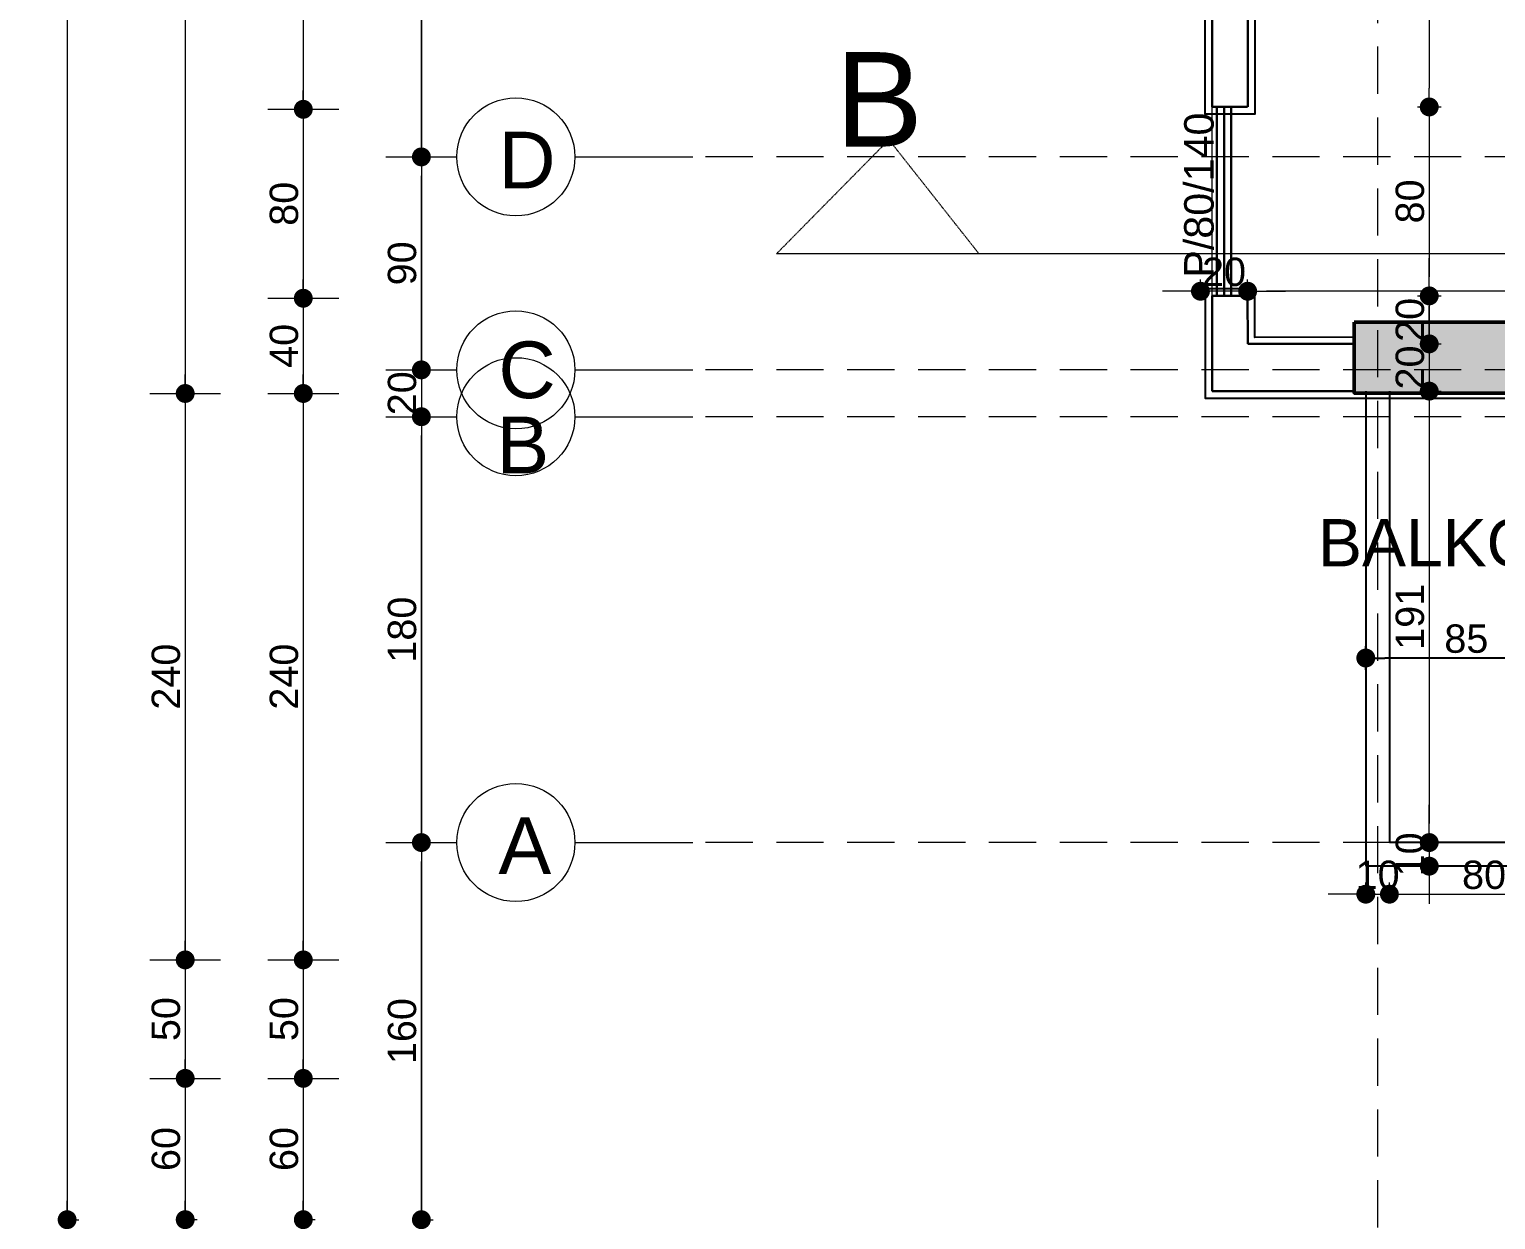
# Model space of a CAD drawing. Header units: millimetres. Extents: x 38129 to 72024, y -56282 to 16512.
# Drawn here: x 53467 to 54088, y -45110 to -44606 of the extents above; entities that cross this region are included whole.
import ezdxf

# ---------------------------------------------------------------- set-up
doc = ezdxf.new("R2010")
doc.units = ezdxf.units.MM
doc.linetypes.add('HIDDEN', pattern=[0.375, 0.25, -0.125])
for name, color, linetype, lineweight in [('AKS', 55, 'HIDDEN', 0), ('COLUMN4', 3, 'Continuous', 50), ('DIŞÖLÇÜ', 37, 'Continuous', 0), ('DUVAR', 255, 'Continuous', 30), ('mahal', 7, 'Continuous', 5), ('pencere', 195, 'Continuous', 30), ('pencere+KAPI', 1, 'Continuous', 0), ('TARAMA', 252, 'Continuous', 0), ('ölçü İÇ', 31, 'Continuous', 0)]:
    doc.layers.add(name, color=color, linetype=linetype, lineweight=lineweight)
for name, color, linetype in [('balkon', 171, 'Continuous'), ('sıva', 41, 'Continuous'), ('tefriş', 42, 'Continuous')]:
    doc.layers.add(name, color=color, linetype=linetype)
doc.styles.add('icdisolcu_yazi', font='arial.ttf')
doc.styles.get("Standard").update_dxf_attribs({"font": 'arial.ttf'})
doc.styles.add('style1', font='arial.ttf')
doc.dimstyles.new('İç Ölçü', dxfattribs={"dimtxt": 12, "dimasz": 8, "dimexe": 5, "dimexo": 0, "dimgap": 2, "dimtad": 1, "dimdec": 0, "dimzin": 12, "dimdsep": 46, "dimtxsty": 'icdisolcu_yazi', "dimblk": 'DOT', "dimcen": 8, "dimdle": 5, "dimclrd": 256, "dimclre": 256, "dimclrt": 7, "dimadec": 0, "dimazin": 3, "dimtfac": 1, "dimtdec": 0, "dimtix": 1, "dimtmove": 2, "dimatfit": 3, "dimldrblk": 'DOT', "dimfxl": 0, "dimtolj": 1, "dimtzin": 0, "dimlwd": -1, "dimlwe": -1, "dimarcsym": 0})

# ---------------------------------------------------------------- blocks, each defined once
blk = doc.blocks.new('_Dot')
at = {"color": 0, "lineweight": -2}
blk.add_line((-0.5, 0), (-1, 0), dxfattribs=at)
at = {"color": 0, "lineweight": 30, "const_width": 0.5}
blk.add_lwpolyline([(-0.25, 0, 1), (0.25, 0, 1)], format="xyb", close=True, dxfattribs=at)
blk = doc.blocks.new('*D1771')
at = {"layer": 'Defpoints', "color": 0, "lineweight": 120, "transparency": 16777216}
for p in [(53982.6, -44444.29), (53982.59, -44639.28), (54059.47, -44639.28)]:
    blk.add_point(p, dxfattribs=at)
at = {"layer": 'ölçü İÇ', "transparency": 16777216}
for p, q in [((54054.47, -44444.29), (54064.47, -44444.29)), ((54054.47, -44639.28), (54064.47, -44639.28))]:
    blk.add_line(p, q, dxfattribs=at)
at = {"layer": 'ölçü İÇ', "linetype": 'Continuous', "transparency": 16777216}
blk.add_line((54059.47, -44452.29), (54059.47, -44631.28), dxfattribs=at)
at = {"layer": 'ölçü İÇ', "transparency": 16777216, "xscale": 8, "yscale": 8, "zscale": 8}
for p, rotation in [((54059.47, -44444.29), 90), ((54059.47, -44639.28), 270)]:
    blk.add_blockref('_Dot', p, dxfattribs=dict(at, rotation=rotation))
at = {"layer": 'ölçü İÇ', "color": 7, "transparency": 16777216, "insert": (54051.34, -44541.78), "char_height": 12, "attachment_point": 5, "rotation": 90, "style": 'icdisolcu_yazi'}
blk.add_mtext('\\A1;195', dxfattribs=at)
blk = doc.blocks.new('*D1772')
at = {"layer": 'Defpoints', "color": 0, "lineweight": 120, "transparency": 16777216}
for p in [(53982.59, -44639.28), (53982.59, -44719.28), (54059.47, -44719.28)]:
    blk.add_point(p, dxfattribs=at)
at = {"layer": 'ölçü İÇ', "transparency": 16777216}
for p, q in [((54054.47, -44639.28), (54064.47, -44639.28)), ((54054.47, -44719.28), (54064.47, -44719.28))]:
    blk.add_line(p, q, dxfattribs=at)
at = {"layer": 'ölçü İÇ', "linetype": 'Continuous', "transparency": 16777216}
blk.add_line((54059.47, -44647.28), (54059.47, -44711.28), dxfattribs=at)
at = {"layer": 'ölçü İÇ', "transparency": 16777216, "xscale": 8, "yscale": 8, "zscale": 8}
for p, rotation in [((54059.47, -44639.28), 90), ((54059.47, -44719.28), 270)]:
    blk.add_blockref('_Dot', p, dxfattribs=dict(at, rotation=rotation))
at = {"layer": 'ölçü İÇ', "color": 7, "transparency": 16777216, "insert": (54051.34, -44679.28), "char_height": 12, "attachment_point": 5, "rotation": 90, "style": 'icdisolcu_yazi'}
blk.add_mtext('\\A1;80', dxfattribs=at)
blk = doc.blocks.new('*D1773')
at = {"layer": 'Defpoints', "color": 0, "lineweight": 120, "transparency": 16777216}
for p in [(53982.59, -44719.28), (54059.47, -44739.6), (54059.47, -44739.6)]:
    blk.add_point(p, dxfattribs=at)
at = {"layer": 'ölçü İÇ', "linetype": 'Continuous', "transparency": 16777216}
for p, q in [((54059.47, -44711.28), (54059.47, -44703.28)), ((54059.47, -44719.28), (54059.47, -44739.6)), ((54059.47, -44747.6), (54059.47, -44755.6))]:
    blk.add_line(p, q, dxfattribs=at)
at = {"layer": 'ölçü İÇ', "transparency": 16777216}
for p, q in [((54054.47, -44719.28), (54064.47, -44719.28)), ((54059.47, -44739.6), (54064.47, -44739.6))]:
    blk.add_line(p, q, dxfattribs=at)
at = {"layer": 'ölçü İÇ', "transparency": 16777216, "xscale": 8, "yscale": 8, "zscale": 8}
for p, rotation in [((54059.47, -44719.28), 270), ((54059.47, -44739.6), 90)]:
    blk.add_blockref('_Dot', p, dxfattribs=dict(at, rotation=rotation))
at = {"layer": 'ölçü İÇ', "color": 7, "transparency": 16777216, "insert": (54051.34, -44729.44), "char_height": 12, "attachment_point": 5, "rotation": 90, "style": 'icdisolcu_yazi'}
blk.add_mtext('\\A1;20', dxfattribs=at)
blk = doc.blocks.new('*D1774')
at = {"layer": 'Defpoints', "color": 0, "lineweight": 120, "transparency": 16777216}
for p in [(54059.47, -44739.6), (54059.47, -44759.6), (54059.47, -44759.6)]:
    blk.add_point(p, dxfattribs=at)
at = {"layer": 'ölçü İÇ', "linetype": 'Continuous', "transparency": 16777216}
for p, q in [((54059.47, -44731.6), (54059.47, -44723.6)), ((54059.47, -44739.6), (54059.47, -44759.6)), ((54059.47, -44767.6), (54059.47, -44775.6))]:
    blk.add_line(p, q, dxfattribs=at)
at = {"layer": 'ölçü İÇ', "transparency": 16777216}
for p, q in [((54059.47, -44739.6), (54064.47, -44739.6)), ((54059.47, -44759.6), (54064.47, -44759.6))]:
    blk.add_line(p, q, dxfattribs=at)
at = {"layer": 'ölçü İÇ', "transparency": 16777216, "xscale": 8, "yscale": 8, "zscale": 8}
for p, rotation in [((54059.47, -44739.6), 270), ((54059.47, -44759.6), 90)]:
    blk.add_blockref('_Dot', p, dxfattribs=dict(at, rotation=rotation))
at = {"layer": 'ölçü İÇ', "color": 7, "transparency": 16777216, "insert": (54051.34, -44749.6), "char_height": 12, "attachment_point": 5, "rotation": 90, "style": 'icdisolcu_yazi'}
blk.add_mtext('\\A1;20', dxfattribs=at)
blk = doc.blocks.new('*D1775')
at = {"layer": 'Defpoints', "color": 0, "lineweight": 120, "transparency": 16777216}
for p in [(54059.47, -44759.6), (54059.47, -44950.75), (54059.47, -44950.75)]:
    blk.add_point(p, dxfattribs=at)
at = {"layer": 'ölçü İÇ', "transparency": 16777216}
for p, q in [((54059.47, -44759.6), (54064.47, -44759.6)), ((54059.47, -44950.75), (54064.47, -44950.75))]:
    blk.add_line(p, q, dxfattribs=at)
at = {"layer": 'ölçü İÇ', "linetype": 'Continuous', "transparency": 16777216}
blk.add_line((54059.47, -44767.6), (54059.47, -44942.75), dxfattribs=at)
at = {"layer": 'ölçü İÇ', "transparency": 16777216, "xscale": 8, "yscale": 8, "zscale": 8}
for p, rotation in [((54059.47, -44759.6), 90), ((54059.47, -44950.75), 270)]:
    blk.add_blockref('_Dot', p, dxfattribs=dict(at, rotation=rotation))
at = {"layer": 'ölçü İÇ', "color": 7, "transparency": 16777216, "insert": (54051.34, -44855.17), "char_height": 12, "attachment_point": 5, "rotation": 90, "style": 'icdisolcu_yazi'}
blk.add_mtext('\\A1;191', dxfattribs=at)
blk = doc.blocks.new('*D1776')
at = {"layer": 'Defpoints', "color": 0, "lineweight": 120, "transparency": 16777216}
for p in [(54059.47, -44950.75), (54059.47, -44960.75), (54059.47, -44960.75)]:
    blk.add_point(p, dxfattribs=at)
at = {"layer": 'ölçü İÇ', "linetype": 'Continuous', "transparency": 16777216}
for p, q in [((54059.47, -44942.75), (54059.47, -44934.75)), ((54059.47, -44950.75), (54059.47, -44960.75)), ((54059.47, -44968.75), (54059.47, -44976.75))]:
    blk.add_line(p, q, dxfattribs=at)
at = {"layer": 'ölçü İÇ', "transparency": 16777216}
for p, q in [((54059.47, -44950.75), (54064.47, -44950.75)), ((54059.47, -44960.75), (54064.47, -44960.75))]:
    blk.add_line(p, q, dxfattribs=at)
at = {"layer": 'ölçü İÇ', "transparency": 16777216, "xscale": 8, "yscale": 8, "zscale": 8}
for p, rotation in [((54059.47, -44950.75), 270), ((54059.47, -44960.75), 90)]:
    blk.add_blockref('_Dot', p, dxfattribs=dict(at, rotation=rotation))
at = {"layer": 'ölçü İÇ', "color": 7, "transparency": 16777216, "insert": (54051.34, -44955.75), "char_height": 12, "attachment_point": 5, "rotation": 90, "style": 'icdisolcu_yazi'}
blk.add_mtext('\\A1;10', dxfattribs=at)
blk = doc.blocks.new('*D1810')
at = {"layer": 'Defpoints', "color": 0, "lineweight": 120, "transparency": 16777216}
for p in [(54032.61, -44972.61), (54042.61, -44972.61), (54042.61, -44972.61)]:
    blk.add_point(p, dxfattribs=at)
at = {"layer": 'ölçü İÇ', "transparency": 16777216}
for p, q in [((54032.61, -44972.61), (54032.61, -44967.61)), ((54042.61, -44972.61), (54042.61, -44967.61))]:
    blk.add_line(p, q, dxfattribs=at)
at = {"layer": 'ölçü İÇ', "linetype": 'Continuous', "transparency": 16777216}
for p, q in [((54024.61, -44972.61), (54016.61, -44972.61)), ((54032.61, -44972.61), (54042.61, -44972.61)), ((54050.61, -44972.61), (54058.61, -44972.61))]:
    blk.add_line(p, q, dxfattribs=at)
at = {"layer": 'ölçü İÇ', "transparency": 16777216, "xscale": 8, "yscale": 8, "zscale": 8}
blk.add_blockref('_Dot', (54032.61, -44972.61), dxfattribs=at)
at = {"layer": 'ölçü İÇ', "transparency": 16777216, "xscale": 8, "yscale": 8, "zscale": 8, "rotation": 180}
blk.add_blockref('_Dot', (54042.61, -44972.61), dxfattribs=at)
at = {"layer": 'ölçü İÇ', "color": 7, "transparency": 16777216, "insert": (54037.61, -44964.48), "char_height": 12, "attachment_point": 5, "style": 'icdisolcu_yazi'}
blk.add_mtext('\\A1;10', dxfattribs=at)
blk = doc.blocks.new('*D1811')
at = {"layer": 'Defpoints', "color": 0, "lineweight": 120, "transparency": 16777216}
for p in [(54042.61, -44972.61), (54122.75, -44972.61), (54122.75, -44972.61)]:
    blk.add_point(p, dxfattribs=at)
at = {"layer": 'ölçü İÇ', "transparency": 16777216}
for p, q in [((54042.61, -44972.61), (54042.61, -44967.61)), ((54122.75, -44972.61), (54122.75, -44967.61))]:
    blk.add_line(p, q, dxfattribs=at)
at = {"layer": 'ölçü İÇ', "linetype": 'Continuous', "transparency": 16777216}
blk.add_line((54050.61, -44972.61), (54114.75, -44972.61), dxfattribs=at)
at = {"layer": 'ölçü İÇ', "transparency": 16777216, "xscale": 8, "yscale": 8, "zscale": 8, "rotation": 180}
blk.add_blockref('_Dot', (54042.61, -44972.61), dxfattribs=at)
at = {"layer": 'ölçü İÇ', "transparency": 16777216, "xscale": 8, "yscale": 8, "zscale": 8}
blk.add_blockref('_Dot', (54122.75, -44972.61), dxfattribs=at)
at = {"layer": 'ölçü İÇ', "color": 7, "transparency": 16777216, "insert": (54082.68, -44964.48), "char_height": 12, "attachment_point": 5, "style": 'icdisolcu_yazi'}
blk.add_mtext('\\A1;80', dxfattribs=at)
blk = doc.blocks.new('*D1821')
at = {"layer": 'Defpoints', "color": 0, "lineweight": 120, "transparency": 16777216}
for p in [(53982.59, -44717.31), (53982.59, -44719.28), (54312.6, -44729.29)]:
    blk.add_point(p, dxfattribs=at)
at = {"layer": 'ölçü İÇ', "transparency": 16777216}
for p, q in [((53982.59, -44719.28), (53982.59, -44712.31)), ((54312.6, -44722.31), (54312.6, -44712.31))]:
    blk.add_line(p, q, dxfattribs=at)
at = {"layer": 'ölçü İÇ', "linetype": 'Continuous', "transparency": 16777216}
blk.add_line((54304.6, -44717.31), (53990.59, -44717.31), dxfattribs=at)
at = {"layer": 'ölçü İÇ', "transparency": 16777216, "xscale": 8, "yscale": 8, "zscale": 8, "rotation": 180}
blk.add_blockref('_Dot', (53982.59, -44717.31), dxfattribs=at)
at = {"layer": 'ölçü İÇ', "transparency": 16777216, "xscale": 8, "yscale": 8, "zscale": 8}
blk.add_blockref('_Dot', (54312.6, -44717.31), dxfattribs=at)
at = {"layer": 'ölçü İÇ', "color": 7, "transparency": 16777216, "insert": (54147.59, -44709.18), "char_height": 12, "attachment_point": 5, "style": 'icdisolcu_yazi'}
blk.add_mtext('\\A1;330', dxfattribs=at)
blk = doc.blocks.new('*D1822')
at = {"layer": 'Defpoints', "color": 0, "lineweight": 120, "transparency": 16777216}
for p in [(53962.6, -44717.31), (53962.6, -44719.28), (53982.59, -44719.28)]:
    blk.add_point(p, dxfattribs=at)
at = {"layer": 'ölçü İÇ', "transparency": 16777216}
for p, q in [((53962.6, -44719.28), (53962.6, -44712.31)), ((53982.59, -44719.28), (53982.59, -44712.31))]:
    blk.add_line(p, q, dxfattribs=at)
at = {"layer": 'ölçü İÇ', "linetype": 'Continuous', "transparency": 16777216}
for p, q in [((53954.6, -44717.31), (53946.6, -44717.31)), ((53982.59, -44717.31), (53962.6, -44717.31)), ((53990.59, -44717.31), (53998.59, -44717.31))]:
    blk.add_line(p, q, dxfattribs=at)
at = {"layer": 'ölçü İÇ', "transparency": 16777216, "xscale": 8, "yscale": 8, "zscale": 8}
blk.add_blockref('_Dot', (53962.6, -44717.31), dxfattribs=at)
at = {"layer": 'ölçü İÇ', "transparency": 16777216, "xscale": 8, "yscale": 8, "zscale": 8, "rotation": 180}
blk.add_blockref('_Dot', (53982.59, -44717.31), dxfattribs=at)
at = {"layer": 'ölçü İÇ', "color": 7, "transparency": 16777216, "insert": (53972.59, -44709.18), "char_height": 12, "attachment_point": 5, "style": 'icdisolcu_yazi'}
blk.add_mtext('\\A1;20', dxfattribs=at)
blk = doc.blocks.new('*D1876')
at = {"layer": 'Defpoints', "color": 0, "lineweight": 120, "transparency": 16777216}
for p in [(53632.73, -44950.75), (53632.73, -44950.75), (53632.73, -45110.44)]:
    blk.add_point(p, dxfattribs=at)
at = {"layer": 'DIŞÖLÇÜ', "transparency": 16777216}
for p, q in [((53632.73, -44950.75), (53637.73, -44950.75)), ((53632.73, -45110.44), (53637.73, -45110.44))]:
    blk.add_line(p, q, dxfattribs=at)
at = {"layer": 'DIŞÖLÇÜ', "linetype": 'Continuous', "transparency": 16777216}
blk.add_line((53632.73, -45102.44), (53632.73, -44958.75), dxfattribs=at)
at = {"layer": 'DIŞÖLÇÜ', "transparency": 16777216, "xscale": 8, "yscale": 8, "zscale": 8}
for p, rotation in [((53632.73, -44950.75), 90), ((53632.73, -45110.44), 270)]:
    blk.add_blockref('_Dot', p, dxfattribs=dict(at, rotation=rotation))
at = {"layer": 'DIŞÖLÇÜ', "color": 7, "transparency": 16777216, "insert": (53624.6, -45030.59), "char_height": 12, "attachment_point": 5, "rotation": 90, "style": 'icdisolcu_yazi'}
blk.add_mtext('\\A1;160', dxfattribs=at)
blk = doc.blocks.new('*D1877')
at = {"layer": 'Defpoints', "color": 0, "lineweight": 120, "transparency": 16777216}
for p in [(53632.73, -44770.44), (53632.73, -44770.44), (53632.73, -44950.75)]:
    blk.add_point(p, dxfattribs=at)
at = {"layer": 'DIŞÖLÇÜ', "transparency": 16777216}
for p, q in [((53632.73, -44770.44), (53637.73, -44770.44)), ((53632.73, -44950.75), (53637.73, -44950.75))]:
    blk.add_line(p, q, dxfattribs=at)
at = {"layer": 'DIŞÖLÇÜ', "linetype": 'Continuous', "transparency": 16777216}
blk.add_line((53632.73, -44942.75), (53632.73, -44778.44), dxfattribs=at)
at = {"layer": 'DIŞÖLÇÜ', "transparency": 16777216, "xscale": 8, "yscale": 8, "zscale": 8}
for p, rotation in [((53632.73, -44770.44), 90), ((53632.73, -44950.75), 270)]:
    blk.add_blockref('_Dot', p, dxfattribs=dict(at, rotation=rotation))
at = {"layer": 'DIŞÖLÇÜ', "color": 7, "transparency": 16777216, "insert": (53624.6, -44860.6), "char_height": 12, "attachment_point": 5, "rotation": 90, "style": 'icdisolcu_yazi'}
blk.add_mtext('\\A1;180', dxfattribs=at)
blk = doc.blocks.new('*D1878')
at = {"layer": 'Defpoints', "color": 0, "lineweight": 120, "transparency": 16777216}
for p in [(53632.73, -44660.43), (53632.73, -44660.43), (53632.73, -44750.6)]:
    blk.add_point(p, dxfattribs=at)
at = {"layer": 'DIŞÖLÇÜ', "transparency": 16777216}
for p, q in [((53632.73, -44660.43), (53637.73, -44660.43)), ((53632.73, -44750.6), (53637.73, -44750.6))]:
    blk.add_line(p, q, dxfattribs=at)
at = {"layer": 'DIŞÖLÇÜ', "linetype": 'Continuous', "transparency": 16777216}
blk.add_line((53632.73, -44742.6), (53632.73, -44668.43), dxfattribs=at)
at = {"layer": 'DIŞÖLÇÜ', "transparency": 16777216, "xscale": 8, "yscale": 8, "zscale": 8}
for p, rotation in [((53632.73, -44660.43), 90), ((53632.73, -44750.6), 270)]:
    blk.add_blockref('_Dot', p, dxfattribs=dict(at, rotation=rotation))
at = {"layer": 'DIŞÖLÇÜ', "color": 7, "transparency": 16777216, "insert": (53624.6, -44705.51), "char_height": 12, "attachment_point": 5, "rotation": 90, "style": 'icdisolcu_yazi'}
blk.add_mtext('\\A1;90', dxfattribs=at)
blk = doc.blocks.new('*D1879')
at = {"layer": 'Defpoints', "color": 0, "lineweight": 120, "transparency": 16777216}
for p in [(53632.73, -44335.6), (53632.73, -44335.6), (53632.73, -44660.43)]:
    blk.add_point(p, dxfattribs=at)
at = {"layer": 'DIŞÖLÇÜ', "transparency": 16777216}
for p, q in [((53632.73, -44335.6), (53637.73, -44335.6)), ((53632.73, -44660.43), (53637.73, -44660.43))]:
    blk.add_line(p, q, dxfattribs=at)
at = {"layer": 'DIŞÖLÇÜ', "linetype": 'Continuous', "transparency": 16777216}
blk.add_line((53632.73, -44652.43), (53632.73, -44343.6), dxfattribs=at)
at = {"layer": 'DIŞÖLÇÜ', "transparency": 16777216, "xscale": 8, "yscale": 8, "zscale": 8}
for p, rotation in [((53632.73, -44335.6), 90), ((53632.73, -44660.43), 270)]:
    blk.add_blockref('_Dot', p, dxfattribs=dict(at, rotation=rotation))
at = {"layer": 'DIŞÖLÇÜ', "color": 7, "transparency": 16777216, "insert": (53624.6, -44498.01), "char_height": 12, "attachment_point": 5, "rotation": 90, "style": 'icdisolcu_yazi'}
blk.add_mtext('\\A1;325', dxfattribs=at)
blk = doc.blocks.new('*D1889')
at = {"layer": 'Defpoints', "color": 0, "lineweight": 120, "transparency": 16777216}
for p in [(53632.73, -44750.6), (53632.73, -44770.44), (53632.73, -44770.44)]:
    blk.add_point(p, dxfattribs=at)
at = {"layer": 'DIŞÖLÇÜ', "linetype": 'Continuous', "transparency": 16777216}
for p, q in [((53632.73, -44742.6), (53632.73, -44734.6)), ((53632.73, -44750.6), (53632.73, -44770.44)), ((53632.73, -44778.44), (53632.73, -44786.44))]:
    blk.add_line(p, q, dxfattribs=at)
at = {"layer": 'DIŞÖLÇÜ', "transparency": 16777216}
for p, q in [((53632.73, -44750.6), (53637.73, -44750.6)), ((53632.73, -44770.44), (53637.73, -44770.44))]:
    blk.add_line(p, q, dxfattribs=at)
at = {"layer": 'DIŞÖLÇÜ', "transparency": 16777216, "xscale": 8, "yscale": 8, "zscale": 8}
for p, rotation in [((53632.73, -44750.6), 270), ((53632.73, -44770.44), 90)]:
    blk.add_blockref('_Dot', p, dxfattribs=dict(at, rotation=rotation))
at = {"layer": 'DIŞÖLÇÜ', "color": 7, "transparency": 16777216, "insert": (53624.6, -44760.52), "char_height": 12, "attachment_point": 5, "rotation": 90, "style": 'icdisolcu_yazi'}
blk.add_mtext('\\A1;20', dxfattribs=at)
blk = doc.blocks.new('*D1989')
at = {"layer": 'Defpoints', "color": 0, "lineweight": 120, "transparency": 16777216}
for p in [(53582.73, -44445.29), (53582.73, -44640.28), (53582.73, -44640.28)]:
    blk.add_point(p, dxfattribs=at)
at = {"layer": 'DIŞÖLÇÜ', "transparency": 16777216}
for p, q in [((53582.73, -44445.29), (53587.73, -44445.29)), ((53582.73, -44640.28), (53587.73, -44640.28))]:
    blk.add_line(p, q, dxfattribs=at)
at = {"layer": 'DIŞÖLÇÜ', "linetype": 'Continuous', "transparency": 16777216}
blk.add_line((53582.73, -44453.29), (53582.73, -44632.28), dxfattribs=at)
at = {"layer": 'DIŞÖLÇÜ', "transparency": 16777216, "xscale": 8, "yscale": 8, "zscale": 8}
for p, rotation in [((53582.73, -44445.29), 90), ((53582.73, -44640.28), 270)]:
    blk.add_blockref('_Dot', p, dxfattribs=dict(at, rotation=rotation))
at = {"layer": 'DIŞÖLÇÜ', "color": 7, "transparency": 16777216, "insert": (53574.6, -44542.78), "char_height": 12, "attachment_point": 5, "rotation": 90, "style": 'icdisolcu_yazi'}
blk.add_mtext('\\A1;195', dxfattribs=at)
blk = doc.blocks.new('*D1990')
at = {"layer": 'Defpoints', "color": 0, "lineweight": 120, "transparency": 16777216}
for p in [(53582.73, -44640.28), (53582.73, -44720.28), (53582.73, -44720.28)]:
    blk.add_point(p, dxfattribs=at)
at = {"layer": 'DIŞÖLÇÜ', "transparency": 16777216}
for p, q in [((53582.73, -44640.28), (53587.73, -44640.28)), ((53582.73, -44720.28), (53587.73, -44720.28))]:
    blk.add_line(p, q, dxfattribs=at)
at = {"layer": 'DIŞÖLÇÜ', "linetype": 'Continuous', "transparency": 16777216}
blk.add_line((53582.73, -44648.28), (53582.73, -44712.28), dxfattribs=at)
at = {"layer": 'DIŞÖLÇÜ', "transparency": 16777216, "xscale": 8, "yscale": 8, "zscale": 8}
for p, rotation in [((53582.73, -44640.28), 90), ((53582.73, -44720.28), 270)]:
    blk.add_blockref('_Dot', p, dxfattribs=dict(at, rotation=rotation))
at = {"layer": 'DIŞÖLÇÜ', "color": 7, "transparency": 16777216, "insert": (53574.6, -44680.28), "char_height": 12, "attachment_point": 5, "rotation": 90, "style": 'icdisolcu_yazi'}
blk.add_mtext('\\A1;80', dxfattribs=at)
blk = doc.blocks.new('*D1991')
at = {"layer": 'Defpoints', "color": 0, "lineweight": 120, "transparency": 16777216}
for p in [(53582.73, -44720.28), (53582.73, -44760.6), (53582.73, -44760.6)]:
    blk.add_point(p, dxfattribs=at)
at = {"layer": 'DIŞÖLÇÜ', "transparency": 16777216}
for p, q in [((53582.73, -44720.28), (53587.73, -44720.28)), ((53582.73, -44760.6), (53587.73, -44760.6))]:
    blk.add_line(p, q, dxfattribs=at)
at = {"layer": 'DIŞÖLÇÜ', "linetype": 'Continuous', "transparency": 16777216}
blk.add_line((53582.73, -44728.28), (53582.73, -44752.6), dxfattribs=at)
at = {"layer": 'DIŞÖLÇÜ', "transparency": 16777216, "xscale": 8, "yscale": 8, "zscale": 8}
for p, rotation in [((53582.73, -44720.28), 90), ((53582.73, -44760.6), 270)]:
    blk.add_blockref('_Dot', p, dxfattribs=dict(at, rotation=rotation))
at = {"layer": 'DIŞÖLÇÜ', "color": 7, "transparency": 16777216, "insert": (53574.6, -44740.44), "char_height": 12, "attachment_point": 5, "rotation": 90, "style": 'icdisolcu_yazi'}
blk.add_mtext('\\A1;40', dxfattribs=at)
blk = doc.blocks.new('*D1992')
at = {"layer": 'Defpoints', "color": 0, "lineweight": 120, "transparency": 16777216}
for p in [(53582.73, -44760.6), (53582.73, -45000.43), (53582.73, -45000.43)]:
    blk.add_point(p, dxfattribs=at)
at = {"layer": 'DIŞÖLÇÜ', "transparency": 16777216}
for p, q in [((53582.73, -44760.6), (53587.73, -44760.6)), ((53582.73, -45000.43), (53587.73, -45000.43))]:
    blk.add_line(p, q, dxfattribs=at)
at = {"layer": 'DIŞÖLÇÜ', "linetype": 'Continuous', "transparency": 16777216}
blk.add_line((53582.73, -44768.6), (53582.73, -44992.43), dxfattribs=at)
at = {"layer": 'DIŞÖLÇÜ', "transparency": 16777216, "xscale": 8, "yscale": 8, "zscale": 8}
for p, rotation in [((53582.73, -44760.6), 90), ((53582.73, -45000.43), 270)]:
    blk.add_blockref('_Dot', p, dxfattribs=dict(at, rotation=rotation))
at = {"layer": 'DIŞÖLÇÜ', "color": 7, "transparency": 16777216, "insert": (53574.6, -44880.51), "char_height": 12, "attachment_point": 5, "rotation": 90, "style": 'icdisolcu_yazi'}
blk.add_mtext('\\A1;240', dxfattribs=at)
blk = doc.blocks.new('*D1993')
at = {"layer": 'Defpoints', "color": 0, "lineweight": 120, "transparency": 16777216}
for p in [(53582.73, -45000.43), (53582.73, -45050.6), (53582.73, -45050.6)]:
    blk.add_point(p, dxfattribs=at)
at = {"layer": 'DIŞÖLÇÜ', "transparency": 16777216}
for p, q in [((53582.73, -45000.43), (53587.73, -45000.43)), ((53582.73, -45050.6), (53587.73, -45050.6))]:
    blk.add_line(p, q, dxfattribs=at)
at = {"layer": 'DIŞÖLÇÜ', "linetype": 'Continuous', "transparency": 16777216}
blk.add_line((53582.73, -45008.43), (53582.73, -45042.6), dxfattribs=at)
at = {"layer": 'DIŞÖLÇÜ', "transparency": 16777216, "xscale": 8, "yscale": 8, "zscale": 8}
for p, rotation in [((53582.73, -45000.43), 90), ((53582.73, -45050.6), 270)]:
    blk.add_blockref('_Dot', p, dxfattribs=dict(at, rotation=rotation))
at = {"layer": 'DIŞÖLÇÜ', "color": 7, "transparency": 16777216, "insert": (53574.6, -45025.51), "char_height": 12, "attachment_point": 5, "rotation": 90, "style": 'icdisolcu_yazi'}
blk.add_mtext('\\A1;50', dxfattribs=at)
blk = doc.blocks.new('*D1994')
at = {"layer": 'Defpoints', "color": 0, "lineweight": 120, "transparency": 16777216}
for p in [(53582.73, -45050.6), (53582.73, -45110.42), (53582.73, -45110.42)]:
    blk.add_point(p, dxfattribs=at)
at = {"layer": 'DIŞÖLÇÜ', "transparency": 16777216}
for p, q in [((53582.73, -45050.6), (53587.73, -45050.6)), ((53582.73, -45110.42), (53587.73, -45110.42))]:
    blk.add_line(p, q, dxfattribs=at)
at = {"layer": 'DIŞÖLÇÜ', "linetype": 'Continuous', "transparency": 16777216}
blk.add_line((53582.73, -45058.6), (53582.73, -45102.42), dxfattribs=at)
at = {"layer": 'DIŞÖLÇÜ', "transparency": 16777216, "xscale": 8, "yscale": 8, "zscale": 8}
for p, rotation in [((53582.73, -45050.6), 90), ((53582.73, -45110.42), 270)]:
    blk.add_blockref('_Dot', p, dxfattribs=dict(at, rotation=rotation))
at = {"layer": 'DIŞÖLÇÜ', "color": 7, "transparency": 16777216, "insert": (53574.6, -45080.51), "char_height": 12, "attachment_point": 5, "rotation": 90, "style": 'icdisolcu_yazi'}
blk.add_mtext('\\A1;60', dxfattribs=at)
blk = doc.blocks.new('*D1998')
at = {"layer": 'Defpoints', "color": 0, "lineweight": 120, "transparency": 16777216}
for p in [(53532.73, -43280.43), (53532.73, -44760.6), (53532.73, -44760.6)]:
    blk.add_point(p, dxfattribs=at)
at = {"layer": 'DIŞÖLÇÜ', "transparency": 16777216}
for p, q in [((53532.73, -43280.43), (53537.73, -43280.43)), ((53532.73, -44760.6), (53537.73, -44760.6))]:
    blk.add_line(p, q, dxfattribs=at)
at = {"layer": 'DIŞÖLÇÜ', "linetype": 'Continuous', "transparency": 16777216}
blk.add_line((53532.73, -43288.43), (53532.73, -44752.6), dxfattribs=at)
at = {"layer": 'DIŞÖLÇÜ', "transparency": 16777216, "xscale": 8, "yscale": 8, "zscale": 8}
for p, rotation in [((53532.73, -43280.43), 90), ((53532.73, -44760.6), 270)]:
    blk.add_blockref('_Dot', p, dxfattribs=dict(at, rotation=rotation))
at = {"layer": 'DIŞÖLÇÜ', "color": 7, "transparency": 16777216, "insert": (53524.6, -44020.51), "char_height": 12, "attachment_point": 5, "rotation": 90, "style": 'icdisolcu_yazi'}
blk.add_mtext('\\A1;1480', dxfattribs=at)
blk = doc.blocks.new('*D1999')
at = {"layer": 'Defpoints', "color": 0, "lineweight": 120, "transparency": 16777216}
for p in [(53532.73, -44760.6), (53532.73, -45000.43), (53532.73, -45000.43)]:
    blk.add_point(p, dxfattribs=at)
at = {"layer": 'DIŞÖLÇÜ', "transparency": 16777216}
for p, q in [((53532.73, -44760.6), (53537.73, -44760.6)), ((53532.73, -45000.43), (53537.73, -45000.43))]:
    blk.add_line(p, q, dxfattribs=at)
at = {"layer": 'DIŞÖLÇÜ', "linetype": 'Continuous', "transparency": 16777216}
blk.add_line((53532.73, -44768.6), (53532.73, -44992.43), dxfattribs=at)
at = {"layer": 'DIŞÖLÇÜ', "transparency": 16777216, "xscale": 8, "yscale": 8, "zscale": 8}
for p, rotation in [((53532.73, -44760.6), 90), ((53532.73, -45000.43), 270)]:
    blk.add_blockref('_Dot', p, dxfattribs=dict(at, rotation=rotation))
at = {"layer": 'DIŞÖLÇÜ', "color": 7, "transparency": 16777216, "insert": (53524.6, -44880.51), "char_height": 12, "attachment_point": 5, "rotation": 90, "style": 'icdisolcu_yazi'}
blk.add_mtext('\\A1;240', dxfattribs=at)
blk = doc.blocks.new('*D2000')
at = {"layer": 'Defpoints', "color": 0, "lineweight": 120, "transparency": 16777216}
for p in [(53532.73, -45000.43), (53532.73, -45050.6), (53532.73, -45050.6)]:
    blk.add_point(p, dxfattribs=at)
at = {"layer": 'DIŞÖLÇÜ', "transparency": 16777216}
for p, q in [((53532.73, -45000.43), (53537.73, -45000.43)), ((53532.73, -45050.6), (53537.73, -45050.6))]:
    blk.add_line(p, q, dxfattribs=at)
at = {"layer": 'DIŞÖLÇÜ', "linetype": 'Continuous', "transparency": 16777216}
blk.add_line((53532.73, -45008.43), (53532.73, -45042.6), dxfattribs=at)
at = {"layer": 'DIŞÖLÇÜ', "transparency": 16777216, "xscale": 8, "yscale": 8, "zscale": 8}
for p, rotation in [((53532.73, -45000.43), 90), ((53532.73, -45050.6), 270)]:
    blk.add_blockref('_Dot', p, dxfattribs=dict(at, rotation=rotation))
at = {"layer": 'DIŞÖLÇÜ', "color": 7, "transparency": 16777216, "insert": (53524.6, -45025.51), "char_height": 12, "attachment_point": 5, "rotation": 90, "style": 'icdisolcu_yazi'}
blk.add_mtext('\\A1;50', dxfattribs=at)
blk = doc.blocks.new('*D2001')
at = {"layer": 'Defpoints', "color": 0, "lineweight": 120, "transparency": 16777216}
for p in [(53532.73, -45050.6), (53532.73, -45110.42), (53532.73, -45110.42)]:
    blk.add_point(p, dxfattribs=at)
at = {"layer": 'DIŞÖLÇÜ', "transparency": 16777216}
for p, q in [((53532.73, -45050.6), (53537.73, -45050.6)), ((53532.73, -45110.42), (53537.73, -45110.42))]:
    blk.add_line(p, q, dxfattribs=at)
at = {"layer": 'DIŞÖLÇÜ', "linetype": 'Continuous', "transparency": 16777216}
blk.add_line((53532.73, -45058.6), (53532.73, -45102.42), dxfattribs=at)
at = {"layer": 'DIŞÖLÇÜ', "transparency": 16777216, "xscale": 8, "yscale": 8, "zscale": 8}
for p, rotation in [((53532.73, -45050.6), 90), ((53532.73, -45110.42), 270)]:
    blk.add_blockref('_Dot', p, dxfattribs=dict(at, rotation=rotation))
at = {"layer": 'DIŞÖLÇÜ', "color": 7, "transparency": 16777216, "insert": (53524.6, -45080.51), "char_height": 12, "attachment_point": 5, "rotation": 90, "style": 'icdisolcu_yazi'}
blk.add_mtext('\\A1;60', dxfattribs=at)
blk = doc.blocks.new('*D2002')
at = {"layer": 'Defpoints', "color": 0, "lineweight": 120, "transparency": 16777216}
for p in [(53482.73, -43090.4), (53482.73, -45110.44), (53482.73, -45110.44)]:
    blk.add_point(p, dxfattribs=at)
at = {"layer": 'DIŞÖLÇÜ', "transparency": 16777216}
for p, q in [((53482.73, -43090.4), (53487.73, -43090.4)), ((53482.73, -45110.44), (53487.73, -45110.44))]:
    blk.add_line(p, q, dxfattribs=at)
at = {"layer": 'DIŞÖLÇÜ', "linetype": 'Continuous', "transparency": 16777216}
blk.add_line((53482.73, -43098.4), (53482.73, -45102.44), dxfattribs=at)
at = {"layer": 'DIŞÖLÇÜ', "transparency": 16777216, "xscale": 8, "yscale": 8, "zscale": 8}
for p, rotation in [((53482.73, -43090.4), 90), ((53482.73, -45110.44), 270)]:
    blk.add_blockref('_Dot', p, dxfattribs=dict(at, rotation=rotation))
at = {"layer": 'DIŞÖLÇÜ', "color": 7, "transparency": 16777216, "insert": (53474.6, -44100.42), "char_height": 12, "attachment_point": 5, "rotation": 90, "style": 'icdisolcu_yazi'}
blk.add_mtext('\\A1;2020', dxfattribs=at)
blk = doc.blocks.new('wertertw')
at = {"layer": 'TARAMA', "lineweight": -3}
h = blk.add_hatch(dxfattribs=at)
h.set_pattern_fill('ANSI33', color=256, scale=2.5, style=0)
h.set_pattern_definition([(45, (-86643.698, -32547.66), (-11.2253202, 11.2253202), []), (45, (-86632.472, -32547.66), (-11.2253202, 11.2253202), [7.9375, -3.96875])])
h.paths.add_polyline_path([(-616.25, 351.94), (-616.25, -88.06), (-306.25, -88.06), (-306.25, -68.06), (-596.25, -68.06), (-596.25, 331.94), (-306.25, 331.94), (-306.25, 351.94)])
h.paths.add_polyline_path([(38.75, -338.06), (78.75, -338.06), (78.75, -378.06), (38.75, -378.06)])
h.paths.add_polyline_path([(-471.25, -318.06), (-441.25, -318.06), (-441.25, -378.06), (-471.25, -378.06)])
h.paths.add_polyline_path([(-961.25, -318.06), (-931.25, -318.06), (-931.25, -378.06), (-961.25, -378.06)])
h.paths.add_polyline_path([(343.75, -163.06), (413.75, -163.06), (413.75, -198.06), (343.75, -198.06)])
h.paths.add_polyline_path([(8.75, -163.06), (78.75, -163.06), (78.75, -198.06), (8.75, -198.06)])
h.paths.add_polyline_path([(-1036.25, -148.06), (-906.25, -148.06), (-906.25, -178.06), (-1036.25, -178.06)])
h.paths.add_polyline_path([(-976.25, 256.94), (-916.25, 256.94), (-916.25, 226.94), (-976.25, 226.94)])
h.paths.add_polyline_path([(343.75, 459.44), (413.75, 459.44), (413.75, 424.44), (343.75, 424.44)])
h.paths.add_polyline_path([(8.75, 459.44), (78.75, 459.44), (78.75, 424.44), (8.75, 424.44)])
h.paths.add_polyline_path([(-616.25, 531.94), (-306.25, 531.94), (-306.25, 511.94), (-616.25, 511.94)])
h.paths.add_polyline_path([(-976.25, 656.94), (-916.25, 656.94), (-916.25, 626.94), (-976.25, 626.94)])
h.paths.add_polyline_path([(-616.25, 971.94), (-306.25, 971.94), (-306.25, 951.94), (-616.25, 951.94)])
h.paths.add_polyline_path([(343.75, 1081.94), (413.75, 1081.94), (413.75, 1046.94), (343.75, 1046.94)])
h.paths.add_polyline_path([(8.75, 1081.94), (78.75, 1081.94), (78.75, 1046.94), (8.75, 1046.94)])
h.paths.add_polyline_path([(-1036.25, 1061.94), (-906.25, 1061.94), (-906.25, 1031.94), (-1036.25, 1031.94)])
h.paths.add_polyline_path([(-931.25, 1286.94), (-901.25, 1286.94), (-901.25, 1226.94), (-931.25, 1226.94)])
h.paths.add_polyline_path([(68.75, 1332.04), (108.75, 1332.04), (108.75, 1292.04), (68.75, 1292.04)])
h.paths.add_polyline_path([(-511.25, 1332.04), (-481.25, 1332.04), (-481.25, 1252.04), (-511.25, 1252.04)])
at = {"layer": 'COLUMN4', "color": 3}
blk.add_lwpolyline([(-1036.25, -148.06), (-906.25, -148.06), (-906.25, -178.06), (-1036.25, -178.06)], close=True, dxfattribs=at)
blk = doc.blocks.new('*D2256')
at = {"layer": 'Defpoints', "color": 0, "lineweight": 120, "transparency": 16777216}
for p in [(54117.75, -44870.43), (54032.61, -44872.61), (54032.61, -44977.65)]:
    blk.add_point(p, dxfattribs=at)
at = {"layer": 'tefriş', "transparency": 16777216}
for p, q in [((54032.61, -44877.61), (54032.61, -44867.61)), ((54117.75, -44870.43), (54117.75, -44877.61))]:
    blk.add_line(p, q, dxfattribs=at)
at = {"layer": 'tefriş', "linetype": 'Continuous', "transparency": 16777216}
blk.add_line((54109.75, -44872.61), (54040.61, -44872.61), dxfattribs=at)
at = {"layer": 'tefriş', "transparency": 16777216, "xscale": 8, "yscale": 8, "zscale": 8, "rotation": 180}
blk.add_blockref('_Dot', (54032.61, -44872.61), dxfattribs=at)
at = {"layer": 'tefriş', "transparency": 16777216, "xscale": 8, "yscale": 8, "zscale": 8}
blk.add_blockref('_Dot', (54117.75, -44872.61), dxfattribs=at)
at = {"layer": 'tefriş', "color": 7, "transparency": 16777216, "insert": (54075.18, -44864.48), "char_height": 12, "attachment_point": 5, "style": 'icdisolcu_yazi'}
blk.add_mtext('\\A1;85', dxfattribs=at)

msp = doc.modelspace()

# ---------------------------------------------------------------- linework, layer by layer
at = {"layer": 'AKS', "ltscale": 80}
for p, q in [((54037.61, -42903.74), (54037.61, -45280.38)), ((55963.05, -44660.43), (53747.73, -44660.43)), ((55963.05, -44750.6), (53747.73, -44750.6)), ((55963.05, -44770.44), (53747.73, -44770.44)), ((55963.05, -44950.75), (53747.73, -44950.75))]:
    msp.add_line(p, q, dxfattribs=at)
at = {"layer": 'balkon'}
for p, q in [((54032.61, -44759.6), (54032.61, -44960.75)), ((54042.61, -44759.6), (54042.61, -44950.75)), ((54102.61, -44950.75), (54042.61, -44950.75)), ((54102.61, -44960.75), (54032.61, -44960.75))]:
    msp.add_line(p, q, dxfattribs=at)
at = {"layer": 'DIŞÖLÇÜ'}
for p, q in [((53482.73, -43040.4), (53482.73, -45160.44)), ((53532.73, -43040.4), (53532.73, -45160.44)), ((53582.73, -43040.4), (53582.73, -45160.44)), ((53632.73, -43040.4), (53632.73, -45160.44)), ((53567.73, -44640.28), (53597.73, -44640.28)), ((53617.73, -44660.43), (53647.73, -44660.43)), ((53697.73, -44660.43), (53747.73, -44660.43)), ((53567.73, -44720.28), (53597.73, -44720.28)), ((53617.73, -44750.6), (53647.73, -44750.6)), ((53697.73, -44750.6), (53747.73, -44750.6)), ((53517.73, -44760.6), (53547.73, -44760.6)), ((53567.73, -44760.6), (53597.73, -44760.6)), ((53617.73, -44770.44), (53647.73, -44770.44)), ((53697.73, -44770.44), (53747.73, -44770.44)), ((53617.73, -44950.75), (53647.73, -44950.75)), ((53697.73, -44950.75), (53747.73, -44950.75)), ((53517.73, -45000.43), (53547.73, -45000.43)), ((53567.73, -45000.43), (53597.73, -45000.43)), ((53517.73, -45050.6), (53547.73, -45050.6)), ((53567.73, -45050.6), (53597.73, -45050.6))]:
    msp.add_line(p, q, dxfattribs=at)
for centre in [(53672.73, -44660.43), (53672.73, -44750.6), (53672.73, -44770.44), (53672.73, -44950.75)]:
    msp.add_circle(centre, 25, dxfattribs=at)
at = {"layer": 'DUVAR'}
for p, q in [((53967.6, -44639.28), (53967.6, -44444.29)), ((53982.6, -44639.28), (53982.6, -44444.29)), ((53982.59, -44639.28), (53967.6, -44639.28)), ((53967.6, -44759.6), (53967.6, -44719.28)), ((53982.59, -44719.28), (53967.6, -44719.28)), ((53982.59, -44719.28), (53982.6, -44739.59)), ((54027.61, -44739.6), (53982.6, -44739.63)), ((54027.61, -44759.6), (53967.6, -44759.6))]:
    msp.add_line(p, q, dxfattribs=at)
msp.add_lwpolyline([(53982.6, -44739.6), (53982.6, -44739.59)], dxfattribs=at)
at = {"layer": 'pencere'}
for p, q in [((53969.59, -44639.28), (53969.59, -44719.28)), ((53972.59, -44639.28), (53972.59, -44719.28)), ((53975.59, -44639.28), (53975.59, -44719.28))]:
    msp.add_line(p, q, dxfattribs=at)
at = {"layer": 'pencere+KAPI', "linetype": 'HIDDEN'}
msp.add_line((55761.46, -44701.51), (53783.03, -44701.51), dxfattribs=at)
msp.add_lwpolyline([(53868.88, -44701.51), (53830.7, -44653.16), (53783.03, -44701.51)], dxfattribs=at)
at = {"layer": 'sıva'}
msp.add_lwpolyline([(53964.6, -44441.29), (53985.59, -44441.29), (53985.59, -44642.28), (53964.6, -44642.28)], close=True, dxfattribs=at)
msp.add_lwpolyline([(54027.75, -44736.82), (53985.6, -44736.85), (53985.6, -44716.28), (53964.6, -44716.28), (53964.6, -44762.6), (54117.75, -44762.6)], dxfattribs=at)
at = {"layer": 'tefriş', "color": 3, "lineweight": 15}
msp.add_lwpolyline([(55617.7, -43850.43), (55617.7, -44430.43), (55582.58, -44430.43), (55582.58, -44780.44), (55407.75, -44780.44), (55407.75, -44780.44), (55252.61, -44780.44), (55252.6, -45110.42), (55117.78, -45110.42), (55117.78, -45110.42), (54587.39, -45110.42), (54587.39, -45049.6), (54117.61, -45049.6), (54117.75, -44960.75), (54032.61, -44960.75), (54032.61, -44760.43), (54027.75, -44760.43), (54027.75, -44759.6), (53967.6, -44759.6), (53967.6, -43521.26)], dxfattribs=at)

# ---------------------------------------------------------------- block references
at = {"layer": 'DIŞÖLÇÜ'}
msp.add_blockref('wertertw', (55063.99, -44582.37), dxfattribs=at)

# ---------------------------------------------------------------- texts
at = {"layer": 'DIŞÖLÇÜ', "char_height": 24, "width": 425.6226, "attachment_point": 7, "rotation": 360}
for s, insert in [('D', (53665.35, -44673.76)), ('C', (53665.35, -44762.93)), ('B', (53664.5, -44794.39)), ('A', (53665.35, -44964.07))]:
    msp.add_mtext(s, dxfattribs=dict(at, insert=insert))
at = {"layer": 'mahal', "insert": (54012.38, -44813.8), "char_height": 20, "attachment_point": 1}
msp.add_mtext_dynamic_manual_height_columns('BALKON', width=275.1074, gutter_width=12.5, heights=[0], dxfattribs=at)
at = {"layer": 'pencere+KAPI', "linetype": 'HIDDEN', "insert": (53807.87, -44656.06), "char_height": 40, "width": 1884.4985, "attachment_point": 7}
msp.add_mtext('B', dxfattribs=at)
at = {"layer": 'pencere+KAPI', "insert": (53955.7, -44641.66), "char_height": 12.5, "width": 27.0954, "attachment_point": 3, "rotation": 90, "style": 'style1'}
msp.add_mtext('P/80/140', dxfattribs=at)

# ---------------------------------------------------------------- dimensions: what is measured, and where the dimension line sits
at = {"layer": 'DIŞÖLÇÜ'}
for base, p1, p2, picture, middle in [((53482.73, -45110.44), (53482.73, -43090.4), (53482.73, -45110.44), '*D2002', (53474.6, -44100.42)), ((53532.73, -44760.6), (53532.73, -43280.43), (53532.73, -44760.6), '*D1998', (53524.6, -44020.51)), ((53632.73, -44335.6), (53632.73, -44660.43), (53632.73, -44335.6), '*D1879', (53624.6, -44498.01)), ((53582.73, -44640.28), (53582.73, -44445.29), (53582.73, -44640.28), '*D1989', (53574.6, -44542.78)), ((53582.73, -44720.28), (53582.73, -44640.28), (53582.73, -44720.28), '*D1990', (53574.6, -44680.28)), ((53632.73, -44660.43), (53632.73, -44750.6), (53632.73, -44660.43), '*D1878', (53624.6, -44705.51)), ((53582.73, -44760.6), (53582.73, -44720.28), (53582.73, -44760.6), '*D1991', (53574.6, -44740.44)), ((53632.73, -44770.44), (53632.73, -44750.6), (53632.73, -44770.44), '*D1889', (53624.6, -44760.52)), ((53532.73, -45000.43), (53532.73, -44760.6), (53532.73, -45000.43), '*D1999', (53524.6, -44880.51)), ((53582.73, -45000.43), (53582.73, -44760.6), (53582.73, -45000.43), '*D1992', (53574.6, -44880.51)), ((53632.73, -44770.44), (53632.73, -44950.75), (53632.73, -44770.44), '*D1877', (53624.6, -44860.6)), ((53632.73, -44950.75), (53632.73, -45110.44), (53632.73, -44950.75), '*D1876', (53624.6, -45030.59)), ((53532.73, -45050.6), (53532.73, -45000.43), (53532.73, -45050.6), '*D2000', (53524.6, -45025.51)), ((53582.73, -45050.6), (53582.73, -45000.43), (53582.73, -45050.6), '*D1993', (53574.6, -45025.51)), ((53532.73, -45110.42), (53532.73, -45050.6), (53532.73, -45110.42), '*D2001', (53524.6, -45080.51)), ((53582.73, -45110.42), (53582.73, -45050.6), (53582.73, -45110.42), '*D1994', (53574.6, -45080.51))]:
    dim = msp.add_linear_dim(base=base, p1=p1, p2=p2, angle=90, dimstyle='İç Ölçü', dxfattribs=at)
    dim.commit()
    dim.dimension.update_dxf_attribs({"geometry": picture, "text_midpoint": middle})
at = {"layer": 'tefriş'}
dim = msp.add_linear_dim(base=(54032.61, -44872.61), p1=(54117.75, -44870.43), p2=(54032.61, -44977.65), dimstyle='İç Ölçü', dxfattribs=at)
dim.commit()
dim.dimension.update_dxf_attribs({"geometry": '*D2256', "text_midpoint": (54075.18, -44864.48)})
at = {"layer": 'ölçü İÇ'}
for base, p1, p2, picture, middle in [((54059.47, -44639.28), (53982.6, -44444.29), (53982.59, -44639.28), '*D1771', (54051.34, -44541.78)), ((54059.47, -44719.28), (53982.59, -44639.28), (53982.59, -44719.28), '*D1772', (54051.34, -44679.28)), ((54059.47, -44739.6), (53982.59, -44719.28), (54059.47, -44739.6), '*D1773', (54051.34, -44729.44)), ((54059.47, -44759.6), (54059.47, -44739.6), (54059.47, -44759.6), '*D1774', (54051.34, -44749.6)), ((54059.47, -44950.75), (54059.47, -44759.6), (54059.47, -44950.75), '*D1775', (54051.34, -44855.17)), ((54059.47, -44960.75), (54059.47, -44950.75), (54059.47, -44960.75), '*D1776', (54051.34, -44955.75))]:
    dim = msp.add_linear_dim(base=base, p1=p1, p2=p2, angle=90, dimstyle='İç Ölçü', dxfattribs=at)
    dim.commit()
    dim.dimension.update_dxf_attribs({"geometry": picture, "text_midpoint": middle})
for base, p1, p2, picture, middle in [((53962.6, -44717.31), (53982.59, -44719.28), (53962.6, -44719.28), '*D1822', (53972.59, -44709.18)), ((53982.59, -44717.31), (54312.6, -44729.29), (53982.59, -44719.28), '*D1821', (54147.59, -44709.18)), ((54042.61, -44972.61), (54032.61, -44972.61), (54042.61, -44972.61), '*D1810', (54037.61, -44964.48)), ((54122.75, -44972.61), (54042.61, -44972.61), (54122.75, -44972.61), '*D1811', (54082.68, -44964.48))]:
    dim = msp.add_linear_dim(base=base, p1=p1, p2=p2, dimstyle='İç Ölçü', dxfattribs=at)
    dim.commit()
    dim.dimension.update_dxf_attribs({"geometry": picture, "text_midpoint": middle})

doc.saveas('drawing.dxf')
